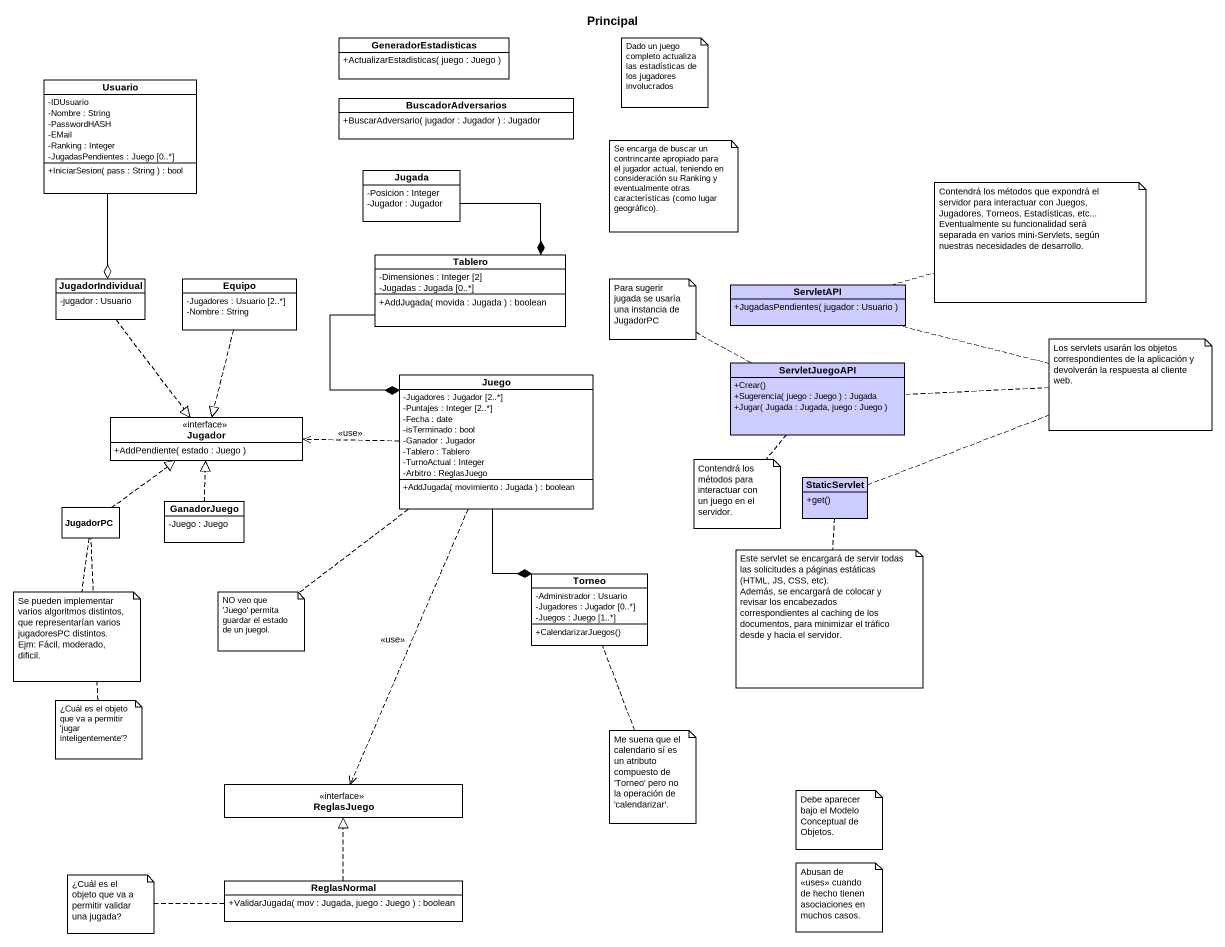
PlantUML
@startuml
title Principal
hide circle
hide empty members
skinparam classAttributeIconSize 0
class GeneradorEstadisticas {
  +ActualizarEstadisticas( juego : Juego )
}
class Usuario {
  -IDUsuario
  -Nombre : String
  -PasswordHASH
  -EMail
  -Ranking : Integer
  -JugadasPendientes : Juego [0..*]
  +IniciarSesion( pass : String ) : bool
}
class BuscadorAdversarios {
  +BuscarAdversario( jugador : Jugador ) : Jugador
}
class Jugada {
  -Posicion : Integer
  -Jugador : Jugador
}
class Tablero {
  -Dimensiones : Integer [2]
  -Jugadas : Jugada [0..*]
  +AddJugada( movida : Jugada ) : boolean
}
class JugadorIndividual {
  -jugador : Usuario
}
class Equipo {
  -Jugadores : Usuario [2..*]
  -Nombre : String
}
class ServletAPI #CCCCFF {
  +JugadasPendientes( jugador : Usuario )
}
class Juego {
  -Jugadores : Jugador [2..*]
  -Puntajes : Integer [2..*]
  -Fecha : date
  -isTerminado : bool
  -Ganador : Jugador
  -Tablero : Tablero
  -TurnoActual : Integer
  -Arbitro : ReglasJuego
  +AddJugada( movimiento : Jugada ) : boolean
}
class ServletJuegoAPI #CCCCFF {
  +Crear()
  +Sugerencia( juego : Juego ) : Jugada
  +Jugar( Jugada : Jugada, juego : Juego )
}
interface Jugador {
  +AddPendiente( estado : Juego )
}
class StaticServlet #CCCCFF {
  +get()
}
class JugadorPC
class GanadorJuego {
  -Juego : Juego
}
class Torneo {
  -Administrador : Usuario
  -Jugadores : Jugador [0..*]
  -Juegos : Juego [1..*]
  +CalendarizarJuegos()
}
interface ReglasJuego
class ReglasNormal {
  +ValidarJugada( mov : Jugada, juego : Juego ) : boolean
}
Tablero *-up- Jugada
JugadorIndividual o-up- Usuario
JugadorIndividual ..|> Jugador
Equipo ..|> Jugador
Juego *-up- Tablero
Juego .left.> Jugador : <<use>>
Juego ..> ReglasJuego : <<use>>
JugadorPC .up.|> Jugador
GanadorJuego .up.|> Jugador
Torneo *-up- Juego
ReglasNormal .up.|> ReglasJuego
note as N1
  Dado un juego completo actualiza las estadísticas de los jugadores involucrados
end note
note as N2
  Se encarga de buscar un contrincante apropiado para el jugador actual, teniendo en consideración su Ranking y eventualmente otras características (como lugar geográfico).
end note
note right of ServletAPI
  Contendrá los métodos que expondrá el servidor para interactuar con Juegos, Jugadores, Torneos, Estadísticas, etc...
  Eventualmente su funcionalidad será separada en varios mini-Servlets, según nuestras necesidades de desarrollo.
end note
note left of ServletJuegoAPI : Para sugerir jugada se usaría una instancia de JugadorPC
note as N5
  Los servlets usarán los objetos correspondientes de la aplicación y devolverán la respuesta al cliente web.
end note
N5 .. StaticServlet
N5 .. ServletJuegoAPI
N5 .. ServletAPI
note bottom of ServletJuegoAPI : Contendrá los métodos para interactuar con un juego en el servidor.
note bottom of StaticServlet
  Este servlet se encargará de servir todas las solicitudes a páginas estáticas (HTML, JS, CSS, etc).
  Además, se encargará de colocar y revisar los encabezados correspondientes al caching de los documentos, para minimizar el tráfico desde y hacia el servidor.
end note
note bottom of JugadorPC : Se pueden implementar varios algoritmos distintos, que representarían varios jugadoresPC distintos. Ejm: Fácil, moderado, dificil.
note bottom of Juego : NO veo que 'Juego' permita guardar el estado de un juegol.
note bottom of JugadorPC : ¿Cuál es el objeto que va a permitir 'jugar inteligentemente'?
note bottom of Torneo : Me suena que el calendario sí es un atributo compuesto de 'Torneo' pero no la operación de 'calendarizar'.
note as N12
  Debe aparecer bajo el Modelo Conceptual de Objetos.
end note
note left of ReglasNormal : ¿Cuál es el objeto que va a permitir validar una jugada?
note as N14
  Abusan de <<uses>> cuando de hecho tienen asociaciones en muchos casos.
end note
@enduml
